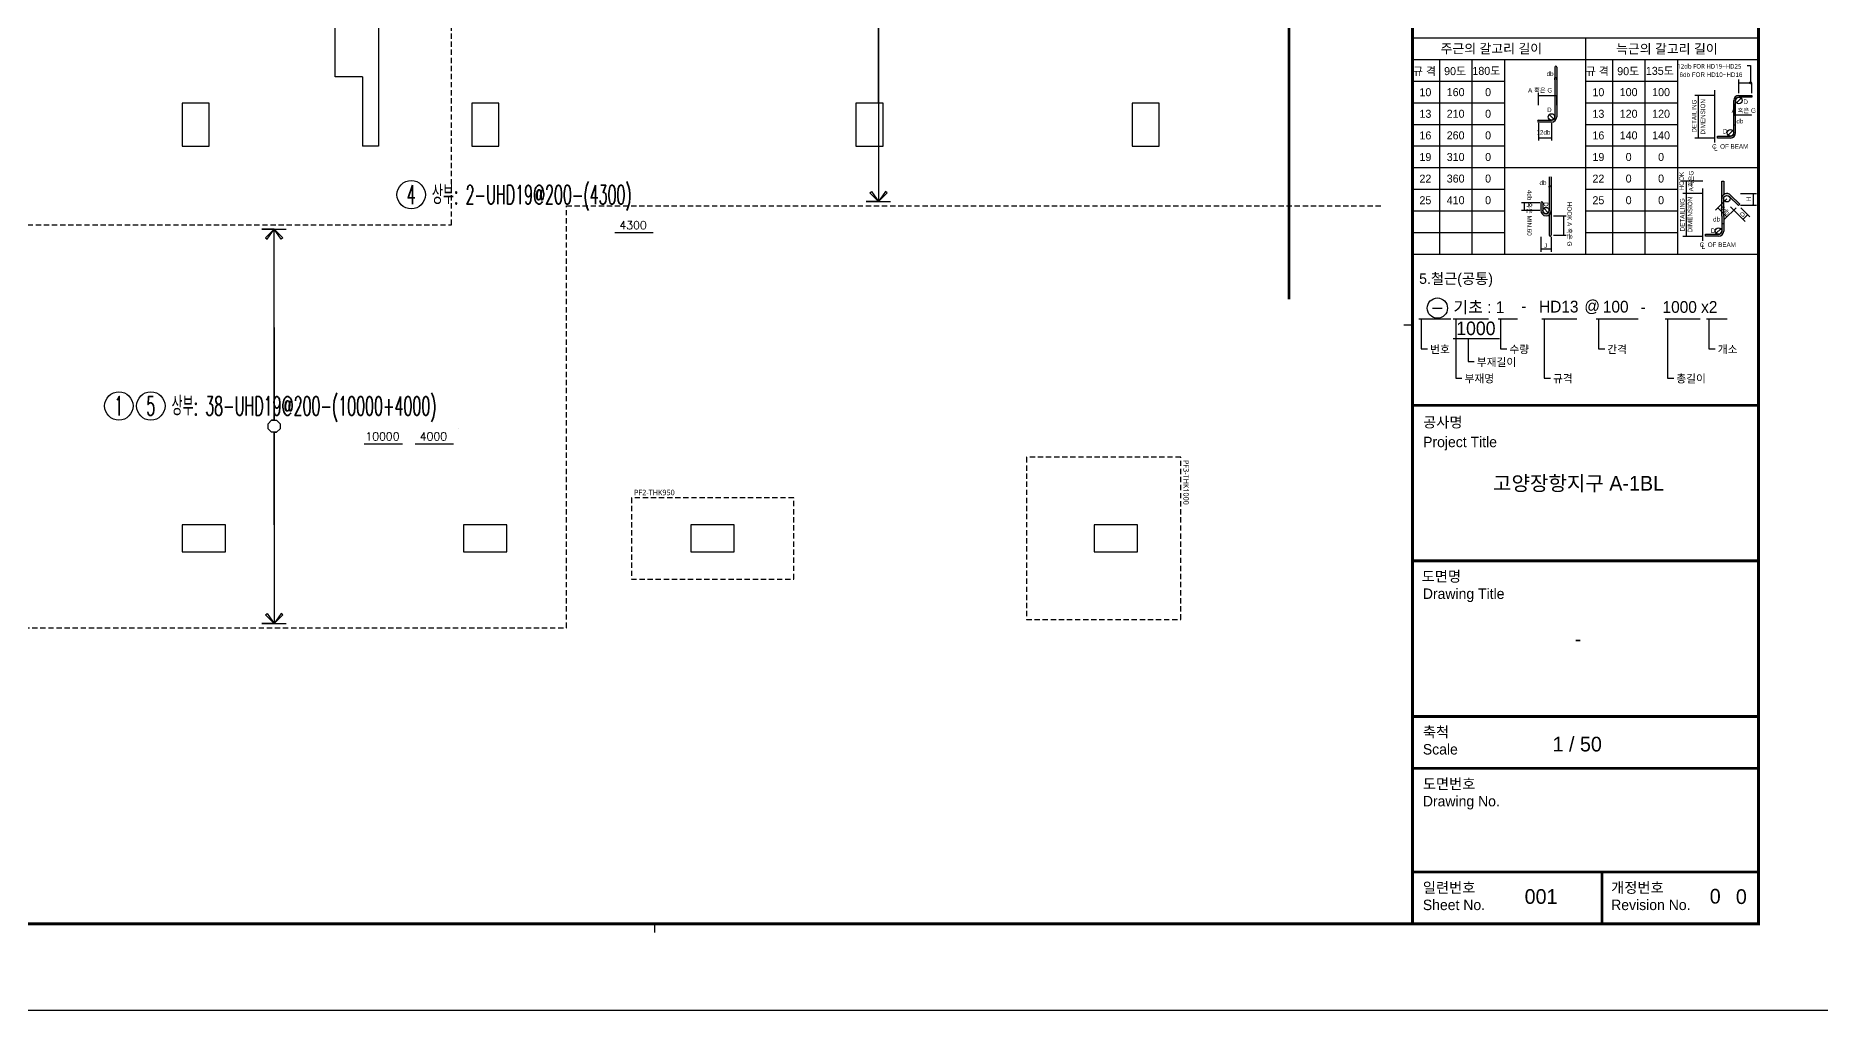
# Model space of a CAD drawing. Header units: millimetres. Extents: x 321717 to 696608, y -514806 to -16026.
# Drawn here: x 437236 to 470209, y -221904 to -203884 of the extents above; entities that cross this region are included whole.
import ezdxf
from ezdxf.enums import TextEntityAlignment as Align

# ---------------------------------------------------------------- set-up
doc = ezdxf.new("R2010")
doc.units = ezdxf.units.MM
doc.header["$LTSCALE"] = 65
doc.linetypes.add('XS-기초$0$HID', pattern=[2.3, 1.5, -0.8])
doc.layers.get('Defpoints').update_dxf_attribs({"color": 145})
for name, color, linetype in [('XDIM', 7, 'Continuous'), ('XREBAR', 1, 'Continuous'), ('XS-기초$0$MAT', 3, 'XS-기초$0$HID'), ('XS-기초$0$PILE-P', 4, 'XS-기초$0$HID'), ('XS-기초$0$WALL', 11, 'Continuous'), ('XS-기초$0$기초연단', 3, 'Continuous'), ('XS-기초$0$하부보강', 7, 'XS-기초$0$HID'), ('XTAG', 7, 'Continuous'), ('기초꺽임', 7, 'Continuous')]:
    doc.layers.add(name, color=color, linetype=linetype)
doc.layers.add('XS-기초$0$DEFPOINT', color=144, linetype='Continuous', plot=False)
doc.styles.add('ARIAL', font='malgun_0.ttf')
doc.styles.add('HYULL', font='Dotum.ttf')
doc.styles.add('XRebar', font='Romans.shx', dxfattribs={"bigfont": 'whgtxt.shx'})
doc.styles.add('XRebar2', font='Romans.shx')
doc.styles.add('XRebarSheet', font='HMKMRHD.TTF')
doc.styles.add('XS-기초$0$맑은고딕', font='malgun_0.ttf')
doc.dimstyles.new('NDIM', dxfattribs={"dimtxt": 3, "dimasz": 1.5, "dimexe": 2, "dimexo": 2, "dimgap": 1, "dimtad": 1, "dimdec": 0, "dimdsep": 46, "dimlunit": 6, "dimtxsty": 'ARIAL', "dimblk": 'DOT', "dimcen": 1, "dimclrd": 256, "dimclre": 7, "dimclrt": 3, "dimadec": 0, "dimazin": 0, "dimtfac": 1, "dimtdec": 0, "dimtix": 1, "dimtmove": 2, "dimatfit": 3, "dimldrblk": 'DOT', "dimfxl": 8, "dimtvp": 1, "dimtolj": 1, "dimlwd": -1, "dimlwe": -1, "dimarcsym": 0})

# ---------------------------------------------------------------- blocks, each defined once
blk = doc.blocks.new('_Dot')
at = {"color": 0, "linetype": 'ByBlock', "lineweight": -2}
blk.add_line((-0.5, 0), (-1, 0), dxfattribs=at)
at = {"color": 0, "linetype": 'ByBlock', "const_width": 0.5}
blk.add_lwpolyline([(-0.25, 0, 1), (0.25, 0, 1)], format="xyb", close=True, dxfattribs=at)
blk = doc.blocks.new('*D118')
at = {"color": 7, "transparency": 16777216}
for p, q in [((80432, 20451), (80432, 20463)), ((80477, 20451), (80477, 20463))]:
    blk.add_line(p, q, dxfattribs=at)
at = {"transparency": 16777216}
blk.add_line((80433, 20461), (80475, 20461), dxfattribs=at)
at = {"layer": 'Defpoints', "color": 0, "transparency": 16777216}
for p in [(80432, 20449), (80477, 20461), (80477, 20449)]:
    blk.add_point(p, dxfattribs=at)
at = {"transparency": 16777216, "xscale": 1.5, "yscale": 1.5, "zscale": 1.5, "rotation": 180}
blk.add_blockref('_Dot', (80432, 20461), dxfattribs=at)
at = {"transparency": 16777216, "xscale": 1.5, "yscale": 1.5, "zscale": 1.5}
blk.add_blockref('_Dot', (80477, 20461), dxfattribs=at)
blk = doc.blocks.new('*D119')
at = {"color": 7, "transparency": 16777216}
for p, q in [((76172, 19024), (76172, 19045)), ((76217, 19024), (76217, 19045))]:
    blk.add_line(p, q, dxfattribs=at)
at = {"transparency": 16777216}
blk.add_line((76215, 19043), (76174, 19043), dxfattribs=at)
at = {"layer": 'Defpoints', "color": 0, "transparency": 16777216}
for p in [(76172, 19043), (76172, 19022), (76217, 19022)]:
    blk.add_point(p, dxfattribs=at)
at = {"transparency": 16777216, "xscale": 1.5, "yscale": 1.5, "zscale": 1.5, "rotation": 180}
blk.add_blockref('_Dot', (76172, 19043), dxfattribs=at)
at = {"transparency": 16777216, "xscale": 1.5, "yscale": 1.5, "zscale": 1.5}
blk.add_blockref('_Dot', (76217, 19043), dxfattribs=at)
blk = doc.blocks.new('*D120')
at = {"transparency": 16777216}
blk.add_line((80158, 18181), (80199, 18181), dxfattribs=at)
at = {"layer": 'Defpoints', "color": 0, "transparency": 16777216}
for p in [(80156, 18181), (80201, 18181), (80201, 18181)]:
    blk.add_point(p, dxfattribs=at)
at = {"transparency": 16777216, "xscale": 1.5, "yscale": 1.5, "zscale": 1.5, "rotation": 180}
blk.add_blockref('_Dot', (80156, 18181), dxfattribs=at)
at = {"transparency": 16777216, "xscale": 1.5, "yscale": 1.5, "zscale": 1.5}
blk.add_blockref('_Dot', (80201, 18181), dxfattribs=at)
blk = doc.blocks.new('XS-기초$0$PF3')
at = {"layer": 'XS-기초$0$MAT', "linetype": 'XS-기초$0$HID'}
blk.add_lwpolyline([(-1500, -1650), (1500, -1650), (1500, 1200), (-1500, 1200)], close=True, dxfattribs=at)
at = {"layer": 'XS-기초$0$DEFPOINT', "color": 1, "style": 'XS-기초$0$맑은고딕'}
blk.add_text('PF3-THK1000', height=100, dxfattribs=at).set_placement((-1450, 1300), align=Align.MIDDLE_LEFT)
blk = doc.blocks.new('XS-기초$0$PF2')
at = {"layer": 'XS-기초$0$MAT', "linetype": 'XS-기초$0$HID'}
blk.add_lwpolyline([(-1500, -750), (1500, -750), (1500, 750), (-1500, 750)], close=True, dxfattribs=at)
at = {"layer": 'XS-기초$0$DEFPOINT', "color": 1, "style": 'XS-기초$0$맑은고딕'}
blk.add_text('PF2-THK950', height=100, dxfattribs=at).set_placement((-1450, 850), align=Align.MIDDLE_LEFT)
blk = doc.blocks.new('zhstes')
at = {"layer": 'XS-기초$0$WALL', "color": 5}
for p, q in [((15880, 6380), (15880, 1450)), ((15080, 2735), (15080, 3935)), ((15580, 2735), (15080, 2735)), ((15580, 2735), (15580, 1450)), ((12750, 2250), (12250, 2250)), ((12250, 2250), (12250, 1450)), ((12750, 1450), (12750, 2250)), ((18100, 2250), (17600, 2250)), ((17600, 2250), (17600, 1450)), ((18100, 1450), (18100, 2250)), ((25200, 2250), (24700, 2250)), ((24700, 2250), (24700, 1450)), ((25200, 1450), (25200, 2250)), ((30300, 2250), (29800, 2250)), ((29800, 2250), (29800, 1450)), ((30300, 1450), (30300, 2250)), ((12250, 1450), (12750, 1450)), ((15880, 1450), (15580, 1450)), ((17600, 1450), (18100, 1450)), ((24700, 1450), (25200, 1450)), ((29800, 1450), (30300, 1450)), ((12250, -5550), (12250, -6050)), ((13050, -5550), (12250, -5550)), ((13050, -6050), (13050, -5550)), ((17450, -5550), (17450, -6050)), ((18250, -5550), (17450, -5550)), ((18250, -6050), (18250, -5550)), ((21650, -5550), (21650, -6050)), ((22450, -5550), (21650, -5550)), ((22450, -6050), (22450, -5550)), ((29100, -5550), (29100, -6050)), ((29900, -5550), (29100, -5550)), ((29900, -6050), (29900, -5550)), ((12250, -6050), (13050, -6050)), ((17450, -6050), (18250, -6050)), ((21650, -6050), (22450, -6050)), ((29100, -6050), (29900, -6050))]:
    blk.add_line(p, q, dxfattribs=at)
at = {"layer": 'XS-기초$0$기초연단', "linetype": 'XS-기초$0$HID'}
for p, q in [((17230, 0), (17230, 9975)), ((19350, 350), (34421, 350)), ((19350, -7450), (19350, 350)), ((-13925, 0), (17230, 0)), ((-17132, -7450), (19350, -7450))]:
    blk.add_line(p, q, dxfattribs=at)
at = {"layer": '기초꺽임', "color": 1, "const_width": 50}
blk.add_lwpolyline([(32700, -1377), (32700, 11861)], dxfattribs=at)
at = {"layer": 'XS-기초$0$PILE-P', "rotation": 270}
blk.add_blockref('XS-기초$0$PF3', (29500, -5800), dxfattribs=at)
at = {"layer": 'XS-기초$0$PILE-P'}
blk.add_blockref('XS-기초$0$PF2', (22050, -5800), dxfattribs=at)
blk = doc.blocks.new('*U355', base_point=(444469.7743, -206825.0108))
at = {"layer": 'XTAG', "color": 0, "linetype": 'Continuous', "ltscale": 1.17728e-311}
blk.add_circle((444174.4618, -206825.0108), 262.5, dxfattribs=at)
at = {"layer": 'XTAG', "color": 0, "linetype": 'Continuous', "ltscale": 1.17728e-311, "style": 'XRebar', "width": 0.55}
blk.add_text('4', height=350, dxfattribs=at).set_placement((444174.4618, -206825.0108), align=Align.MIDDLE_CENTER)
blk.add_text('상부: 2-UHD19@200-(4300)', height=350, dxfattribs=at).set_placement((444557.2743, -206825.0108), align=Align.MIDDLE_LEFT)
blk = doc.blocks.new('*U364', base_point=(439659.3277, -210730.0108))
at = {"layer": 'XTAG', "color": 0, "linetype": 'Continuous', "ltscale": 1.17728e-311}
for centre in [(438773.3902, -210730.0108), (439364.0152, -210730.0108)]:
    blk.add_circle(centre, 262.5, dxfattribs=at)
at = {"layer": 'XTAG', "color": 0, "linetype": 'Continuous', "ltscale": 1.17728e-311, "style": 'XRebar', "width": 0.55}
for s, p in [('1', (438773.3902, -210730.0108)), ('5', (439364.0152, -210730.0108))]:
    blk.add_text(s, height=350, dxfattribs=at).set_placement(p, align=Align.MIDDLE_CENTER)
blk.add_text('상부: 38-UHD19@200-(10000+4000)', height=350, dxfattribs=at).set_placement((439746.8277, -210730.0108), align=Align.MIDDLE_LEFT)
blk = doc.blocks.new('dhs_sheet2e')
h = blk.add_hatch(color=256)
edge = h.paths.add_edge_path()
edge.add_line((76299, 21797), (76299, 20646.2))
edge.add_arc((76224.2, 20646.2), 74.7, -90, 0, ccw=False)
edge.add_line((76224.2, 20571.5), (75925.3, 20571.5))
edge.add_arc((75925.3, 20549.1), 22.4, 90, 270)
edge.add_line((75925.3, 20526.7), (76224.2, 20526.7))
edge.add_arc((76224.2, 20646.2), 119.6, 270, 360)
edge.add_line((76343.8, 20646.2), (76343.8, 21797))
edge.add_arc((76321.4, 21797), 22.4, 0, 180)
blk.add_hatch(color=256).paths.add_polyline_path([(80850.3, 21144.3), (80551.4, 21144.3, 0.4142136), (80431.9, 21024.7), (80431.9, 20621.2), (80431.9, 20277.5, -0.4142136), (80357.1, 20202.7), (80058.2, 20202.7), (80058.2, 20157.9), (80357.1, 20157.9, 0.4142136), (80476.7, 20277.5), (80476.7, 20621.2), (80476.7, 21024.7, -0.4142136), (80551.4, 21099.4), (80850.3, 21099.4)])
h = blk.add_hatch(color=256)
h.paths.add_polyline_path([(76216.8, 18481.2, -0.2277351), (76172, 18387.9), (76172, 17913.3, 1), (76216.8, 17913.3)])
h.paths.add_polyline_path([(76216.8, 19258.4, 1), (76172, 19258.4), (76172, 18481.2, -0.1833618), (76153.2, 18431.7, -0.6790836), (76150.1, 18423.9, -0.2067221), (76146.9, 18425.3, -0.6466922), (76022.6, 18481.2), (76022.6, 18660.6, 1), (75977.7, 18660.6), (75977.7, 18481.2, 1), (76216.8, 18481.2)])
h.paths.add_polyline_path([(76153.2, 18431.7, -0.0300135), (76146.9, 18425.3, 0.2067221), (76150.1, 18423.9, 0.6790836)], flags=17)
h = blk.add_hatch(color=256)
h.paths.add_polyline_path([(80200.9, 19160.1), (80156.1, 19160.1), (80156.1, 18756.6, -0.2277351), (80200.9, 18850)])
h.paths.add_polyline_path([(80156.1, 18756.6), (80156.1, 18353.1), (80156.1, 18009.4, -0.4142136), (80081.4, 17934.7), (79782.5, 17934.7), (79782.5, 17889.8), (80081.4, 17889.8, 0.4142136), (80200.9, 18009.4), (80200.9, 18353.1), (80200.9, 18756.6, -0.6681786), (80328.5, 18809.5), (80539.9, 18598.1), (80571.6, 18629.8), (80360.2, 18841.2, 0.6681786)])
at = {"color": 7, "ltscale": 2}
for p, q in [((73013.1, 22471.6), (81003.6, 22471.6)), ((77008.3, 22471.6), (77008.3, 17477.6)), ((73013.1, 21972.2), (81003.6, 21972.2)), ((73637.3, 21972.2), (73637.3, 17477.6)), ((74386.4, 21972.2), (74386.4, 17477.6)), ((75135.6, 21972.2), (75135.6, 17477.6)), ((77632.6, 21972.2), (77632.6, 17477.6)), ((78381.7, 21972.2), (78381.7, 17477.6)), ((79130.8, 21972.2), (79130.8, 17477.6)), ((73013.1, 21472.8), (75135.6, 21472.8)), ((77008.3, 21472.8), (79130.8, 21472.8)), ((75135.6, 19475.2), (77008.3, 19475.2)), ((79130.8, 19475.2), (81003.6, 19475.2)), ((73013.1, 17477.6), (81003.6, 17477.6))]:
    blk.add_line(p, q, dxfattribs=at)
for p, q in [((76299, 21797), (76299, 20646.2)), ((76343.8, 21797), (76343.8, 20646.2)), ((80553.3, 21432.5), (80848.4, 21432.5)), ((80742.8, 21835.3), (80817.5, 21835.3)), ((80817.5, 21835.3), (80817.5, 21432.5)), ((79607.9, 21142.4), (79607.9, 20159.8)), ((80431.9, 20277.5), (80431.9, 21024.7)), ((80476.7, 20277.5), (80476.7, 21024.7)), ((80498.6, 20971.9), (80604.3, 21077.5)), ((80551.4, 21144.3), (80850.3, 21144.3)), ((80850.3, 21099.4), (80551.4, 21099.4)), ((80850.3, 21144.3), (80850.3, 21099.4)), ((76277.1, 20593.4), (76171.4, 20699.1)), ((80835.3, 20687.8), (80431.9, 20687.8)), ((75925.3, 20571.5), (76224.2, 20571.5)), ((76224.2, 20526.7), (75925.3, 20526.7)), ((80058.2, 20202.7), (80357.1, 20202.7)), ((80058.2, 20157.9), (80058.2, 20202.7)), ((80304.3, 20224.6), (80410, 20330.3)), ((80357.1, 20157.9), (80058.2, 20157.9)), ((76172, 19258.4), (76172, 18481.2)), ((76216.8, 19258.4), (76216.8, 18481.2)), ((79332.2, 19158.3), (79332.2, 18878.1)), ((75592.1, 18659.1), (75592.1, 18482.7)), ((75977.7, 18660.6), (75977.7, 18481.2)), ((76022.6, 18660.6), (76022.6, 18481.2)), ((79332.2, 18874.3), (79332.2, 17887.4)), ((80156.1, 18353.1), (80156.1, 18756.6)), ((80200.9, 18353.1), (80200.9, 18756.6)), ((80328.5, 18809.5), (80539.9, 18598.1)), ((80357.7, 18568.9), (80698.5, 18228.1)), ((80360.2, 18841.2), (80571.6, 18629.8)), ((80539.9, 18598.1), (80571.6, 18629.8)), ((80883.4, 18874.3), (80883.4, 18609.1)), ((76150.1, 18428.4), (76044.4, 18534.1)), ((76502.4, 18360.2), (76502.4, 17914.8)), ((80065.6, 18544), (80274.3, 18335.3)), ((80156.1, 18353.1), (80156.1, 18009.4)), ((80200.9, 18353.1), (80200.9, 18009.4)), ((80749.9, 18385.4), (80646.9, 18282.4)), ((79782.5, 17889.8), (79782.5, 17934.7)), ((79782.5, 17934.7), (80081.4, 17934.7)), ((80081.4, 17889.8), (79782.5, 17889.8)), ((80028.6, 17956.6), (80134.2, 18062.2)), ((76215.3, 17590.4), (75979.2, 17590.4))]:
    blk.add_line(p, q)
at = {"color": 1}
for p, q in [((76299, 21501), (76299, 21548.4)), ((76342.3, 21546.4), (76300.5, 21546.4)), ((76343.8, 21501), (76343.8, 21548.4)), ((75925.3, 20916), (75925.3, 21199.6)), ((75926.8, 21139.7), (76342.3, 21139.7)), ((75925.3, 20500.1), (75925.3, 20098.9)), ((76224.2, 20500.1), (76224.2, 20098.9)), ((76222.7, 20158.9), (75926.8, 20158.9))]:
    blk.add_line(p, q, dxfattribs=at)
at = {"color": 7}
for p, q in [((80551.4, 21191.6), (80551.4, 21507.4)), ((80850.3, 21191.6), (80850.3, 21435)), ((76343.8, 20916), (76343.8, 21141.7)), ((79996, 21144.3), (79533, 21144.3)), ((80431.9, 20947.5), (80431.9, 20685.3)), ((79996, 20157.9), (79533, 20157.9)), ((79720.2, 19160.1), (79257.5, 19160.1)), ((75953.1, 18660.6), (75532.2, 18660.6)), ((79720.2, 18876.2), (79257.5, 18876.2)), ((79720.2, 18876.2), (79257.5, 18876.2)), ((80273.9, 18754.9), (80011.4, 18492.3)), ((80591.1, 18876.2), (80958.3, 18876.2)), ((80591.1, 18607.2), (80958.3, 18607.2)), ((75953.1, 18481.2), (75532.2, 18481.2)), ((76270.6, 18361.7), (76562.3, 18361.7)), ((80485.3, 18543.5), (80222.7, 18281)), ((80488.8, 18437.8), (80698.5, 18228.1)), ((80594.5, 18543.5), (80804.2, 18333.8)), ((75977.7, 17876.9), (75977.7, 17530.5)), ((76216.8, 17876.9), (76216.8, 17530.5)), ((76270.6, 17913.3), (76562.3, 17913.3)), ((79720.2, 17885.5), (79257.5, 17885.5)), ((73477.6, 16230.5), (73697, 16230.5)), ((73013.1, 15831.2), (72813.3, 15831.2)), ((55508.9, 1997.6), (55508.9, 1797.9))]:
    blk.add_line(p, q, dxfattribs=at)
at = {"linetype": 'Continuous'}
for p, q in [((79998.5, 20053.3), (79998.5, 21263.8)), ((79722.7, 17785.2), (79722.7, 18995.8))]:
    blk.add_line(p, q, dxfattribs=at)
at = {"color": 4}
for p, q in [((80156.1, 19160.1), (80200.9, 19160.1)), ((80156.1, 18756.6), (80156.1, 19160.1)), ((80200.9, 19160.1), (80200.9, 18850)), ((76172, 18387.9), (76172, 17913.3)), ((76216.8, 18481.2), (76216.8, 17913.3))]:
    blk.add_line(p, q, dxfattribs=at)
at = {"color": 1, "ltscale": 2}
for p, q in [((73160.8, 15979.6), (73897.2, 15979.6)), ((73217.3, 15979.6), (73217.3, 15288.3)), ((73955, 15979.6), (74769.1, 15979.6)), ((74011.5, 15979.6), (74011.5, 14611.4)), ((74992, 15979.6), (75438.1, 15979.6)), ((75048.5, 15979.6), (75048.5, 15288.3)), ((75998.4, 15979.6), (76812.5, 15979.6)), ((76054.9, 15979.6), (76054.9, 14611.4)), ((77253.2, 15979.6), (78222.3, 15979.6)), ((77309.7, 15979.6), (77309.7, 15288.3)), ((78846.9, 15979.6), (79661, 15979.6)), ((78903.4, 15979.6), (78903.4, 14611.4)), ((79804.8, 15979.6), (80281.2, 15979.6)), ((79861.3, 15979.6), (79861.3, 15288.3)), ((73217.3, 15288.3), (73361.3, 15288.3)), ((73955, 15525.5), (75020.4, 15525.5)), ((74296, 15525.5), (74296, 14991.1)), ((75048.5, 15288.3), (75192.5, 15288.3)), ((77309.7, 15288.3), (77453.7, 15288.3)), ((79861.3, 15288.3), (80005.3, 15288.3)), ((74296, 14991.1), (74440, 14991.1)), ((74011.5, 14611.4), (74155.5, 14611.4)), ((76054.9, 14611.4), (76198.9, 14611.4)), ((78903.4, 14611.4), (79047.4, 14611.4))]:
    blk.add_line(p, q, dxfattribs=at)
at = {"color": 30}
for p, q in [((73013.1, 6791.9), (81003.6, 6791.9)), ((73013.1, 5593.3), (81003.6, 5593.3)), ((73013.1, 3196.2), (81003.6, 3196.2))]:
    blk.add_line(p, q, dxfattribs=at)
at = {"color": 7}
blk.add_lwpolyline([(84000, 0), (84000, 59329.4), (0, 59329.4), (0, 0)], close=True, dxfattribs=at)
at = {"color": 30, "const_width": 64.9}
blk.add_lwpolyline([(81003.6, 57331.7), (2996.4, 57331.7), (2996.4, 1997.6), (81003.6, 1997.6)], close=True, dxfattribs=at)
for points in [[(73013.1, 1997.6), (73013.1, 57331.7)], [(73013.1, 13983.4), (81003.6, 13983.4)], [(73013.1, 10387.6), (81003.6, 10387.6)], [(73013.1, 6791.9), (81003.6, 6791.9)], [(73013.1, 5593.3), (81003.6, 5593.3)], [(73013.1, 3196.2), (81003.6, 3196.2)], [(77390.2, 1997.6), (77390.2, 3196.2)]]:
    blk.add_lwpolyline(points, dxfattribs=at)
at = {"color": 1, "ltscale": 2, "const_width": 1.87}
for points in [[(79725.1, 2916.8), (79725.1, 2355), (80286.9, 2355), (80286.9, 2916.8), (79725.1, 2916.8)], [(80321.3, 2916.8), (80321.3, 2355), (80883.1, 2355), (80883.1, 2916.8), (80321.3, 2916.8)]]:
    blk.add_lwpolyline(points, dxfattribs=at)
for centre, radius in [((80817.5, 21432.5), 22.4), ((80817.5, 21432.5), 11.2), ((80551.4, 21024.7), 74.7), ((80604.3, 21077.5), 4.48), ((76171.4, 20699.1), 4.48), ((80498.6, 20971.9), 4.48), ((76277.1, 20593.4), 4.48), ((80357.1, 20277.5), 74.7), ((80304.3, 20224.6), 4.48), ((80410, 20330.3), 4.48), ((80275.7, 18756.6), 74.7), ((76044.4, 18534.1), 4.48), ((76150.1, 18428.4), 4.48), ((80081.4, 18009.4), 74.7), ((80028.6, 17956.6), 4.48), ((80134.2, 18062.2), 4.48)]:
    blk.add_circle(centre, radius)
at = {"color": 4}
for centre in [(76224.2, 20646.2), (76097.3, 18481.2)]:
    blk.add_circle(centre, 74.7, dxfattribs=at)
at = {"color": 7, "linetype": 'Continuous'}
blk.add_circle((73588.4, 16228.7), 234.1, dxfattribs=at).dxf.unprotected_set("ltscale", 0)
for centre, radius, start, end in [((76321.4, 21797), 22.4, 0, 180), ((80551.4, 21024.7), 119.6, 90, 180), ((80551.4, 21024.7), 74.7, 90, 180), ((76224.2, 20646.2), 119.6, 270, 0), ((76224.2, 20646.2), 74.7, 270, 0), ((75925.3, 20549.1), 22.4, 90, 270), ((80357.1, 20277.5), 74.7, 270, 0), ((80357.1, 20277.5), 119.6, 270, 0), ((76000.1, 18660.6), 22.4, 0, 180), ((80275.7, 18756.6), 119.6, 45, 180), ((76097.3, 18481.2), 119.6, 180, 0), ((76097.3, 18481.2), 74.7, 180, 0), ((80081.4, 18009.4), 119.6, 270, 0), ((80081.4, 18009.4), 74.7, 270, 0)]:
    blk.add_arc(centre, radius, start, end)
at = {"color": 4}
blk.add_arc((76194.4, 17913.3), 22.4, 180, 0, dxfattribs=at)
at = {"color": 1, "rotation": 180}
for p, xscale, yscale, zscale in [((76299, 21546.4), 1.5, 1.5, 1.5), ((75925.3, 21139.7), 11.98573127229489, 11.98573127229489, 11.98573127229489), ((75925.3, 20158.9), 11.98573127229489, 11.98573127229489, 11.98573127229489)]:
    blk.add_blockref('_Dot', p, dxfattribs=dict(at, xscale=xscale, yscale=yscale, zscale=zscale))
at = {"color": 1}
for p, xscale, yscale, zscale in [((76343.8, 21546.4), 1.5, 1.5, 1.5), ((76343.8, 21139.7), 1.498216409036861, 1.498216409036861, 1.498216409036861), ((76224.2, 20158.9), 11.98573127229489, 11.98573127229489, 11.98573127229489)]:
    blk.add_blockref('_Dot', p, dxfattribs=dict(at, xscale=xscale, yscale=yscale, zscale=zscale))
for p, xscale, yscale, zscale, rotation in [((80551.4, 21432.5), 14.98216409036861, 14.98216409036861, 14.98216409036861, 180), ((79607.9, 21144.3), 14.98216409036861, 14.98216409036861, 14.98216409036861, 90), ((80431.9, 20687.8), 14.98216409036861, 14.98216409036861, 14.98216409036861, 180), ((79607.9, 20157.9), 14.98216409036861, 14.98216409036861, 14.98216409036861, 270), ((79332.2, 19160.1), 14.98216409036861, 14.98216409036861, 14.98216409036861, 90), ((75592.1, 18660.6), 11.98573127229489, 11.98573127229489, 11.98573127229489, 90), ((79332.2, 18876.2), 14.98216409036861, 14.98216409036861, 14.98216409036861, 90), ((79332.2, 18876.2), 1.872770511296076, 1.872770511296076, 1.872770511296076, 270), ((80064, 18545), 14.98216409036862, 14.98216409036862, 14.98216409036862, 135.0000000000825), ((80883.4, 18876.2), 14.98216409036861, 14.98216409036861, 14.98216409036861, 90), ((80883.4, 18607.2), 14.98216409036861, 14.98216409036861, 14.98216409036861, 270), ((75592.1, 18481.2), 11.98573127229489, 11.98573127229489, 11.98573127229489, 270), ((76502.4, 18361.7), 11.98573127229489, 11.98573127229489, 11.98573127229489, 90), ((80275.7, 18333.9), 14.98216409036862, 14.98216409036862, 14.98216409036862, 315.0000000000825), ((80645.5, 18281.1), 14.98216409036861, 14.98216409036861, 14.98216409036861, 225.0000000002524), ((80751.2, 18386.8), 14.98216409036861, 14.98216409036861, 14.98216409036861, 45.00000000025246), ((76502.4, 17913.3), 11.98573127229489, 11.98573127229489, 11.98573127229489, 270), ((79332.2, 17885.5), 14.98216409036861, 14.98216409036861, 14.98216409036861, 270), ((75977.7, 17590.4), 11.98573127229489, 11.98573127229489, 11.98573127229489, 180)]:
    blk.add_blockref('_Dot', p, dxfattribs=dict(xscale=xscale, yscale=yscale, zscale=zscale, rotation=rotation))
for p, xscale, yscale, zscale in [((80850.3, 21432.5), 1.872770511296076, 1.872770511296076, 1.872770511296076), ((80850.3, 20687.8), 14.98216409036861, 14.98216409036861, 14.98216409036861), ((76216.8, 17590.4), 11.98573127229489, 11.98573127229489, 11.98573127229489)]:
    blk.add_blockref('_Dot', p, dxfattribs=dict(xscale=xscale, yscale=yscale, zscale=zscale))
at = {"color": 3}
for s, height, style, p in [('주근의 갈고리 길이', 217.47, 'XRebarSheet', (73661.6, 22115.7)), ('늑근의 갈고리 길이', 217.47, 'XRebarSheet', (77716.4, 22111.4)), ('규 격', 184.85, 'XRebarSheet', (73024.7, 21609.3)), ('90도', 184.85, 'XRebarSheet', (73743.9, 21612.7)), ('180도', 184.85, 'XRebarSheet', (74396.5, 21618.3)), ('규 격', 184.85, 'XRebarSheet', (77015.8, 21609.3)), ('90도', 184.85, 'XRebarSheet', (77741.9, 21610.8)), ('135도', 184.85, 'XRebarSheet', (78402.8, 21618.5)), ('기초 : 1', 271.84, 'HYULL', (73958.2, 16112.5)), ('-', 271.8, 'HYULL', (75524.6, 16143.6)), ('HD13', 271.84, 'HYULL', (75937.6, 16126.4)), ('@', 271.8, 'HYULL', (76981.9, 16143.6)), ('100', 271.84, 'HYULL', (77410.5, 16124.9)), ('-', 271.8, 'HYULL', (78283.3, 16120.3)), ('1000 x2', 271.84, 'HYULL', (78789.8, 16118.6)), ('번호', 181.22, 'XRebarSheet', (73421.4, 15184.8)), ('수량', 181.22, 'XRebarSheet', (75252.6, 15184.8)), ('간격', 181.22, 'XRebarSheet', (77513.8, 15184.8)), ('개소', 181.22, 'XRebarSheet', (80065.4, 15184.8)), ('부재길이', 181.22, 'XRebarSheet', (74500.1, 14887.6)), ('부재명', 181.22, 'XRebarSheet', (74215.6, 14507.8)), ('규격', 181.22, 'XRebarSheet', (76259, 14507.8)), ('총길이', 181.22, 'XRebarSheet', (79107.5, 14507.8))]:
    blk.add_text(s, height=height, dxfattribs=dict(at, style=style)).set_placement(p)
for s, height, style, p in [('12db FOR HD19~HD25', 104.875, 'ARIAL', (79128.8, 21763.4)), ('db', 104.88, 'HYULL', (76110.6, 21591.3)), ('6db FOR HD10~HD16', 104.875, 'HYULL', (79181.1, 21570.1)), ('A 혹은 G', 104.88, 'HYULL', (75682.6, 21210.1)), ('D', 104.9, 'HYULL', (80656, 20944.7)), ('D', 104.9, 'HYULL', (76121.8, 20758.8)), ('A 혹은 G', 104.88, 'HYULL', (80384, 20740.7)), ('12db', 104.88, 'HYULL', (75877.3, 20236.3)), ('D', 104.9, 'HYULL', (80177.8, 20262.8)), ('db', 104.88, 'HYULL', (80494.6, 20497.1)), ('C  OF BEAM', 104.88, 'HYULL', (79933.3, 19912.7)), ('L', 104.9, 'HYULL', (79978.2, 19870.3)), ('db', 104.88, 'HYULL', (75947.2, 19073.7)), ('db', 104.88, 'HYULL', (79955.9, 18229.1)), ('J', 104.9, 'HYULL', (76052.4, 17620.3)), ('C  OF BEAM', 104.88, 'HYULL', (79646.6, 17640.3)), ('D', 104.9, 'HYULL', (79902.1, 17964.6)), ('L', 104.9, 'HYULL', (79691.4, 17597.9))]:
    blk.add_text(s, height=height, dxfattribs=dict(style=style)).set_placement(p)
at = {"style": 'HYULL'}
for s, height, rotation, p in [('DETAILING', 104.88, 90, (79572.8, 20283)), ('DIMENSION', 104.88, 90, (79773.2, 20238.9)), ('A혹은G', 104.88, 90, (79503.2, 18925.5)), ('HOOK', 104.88, 90, (79280.6, 18949.8)), ('4db 혹은 MIN.60', 104.875, 270, (75662.8, 18959.9)), ('D', 104.9, 270, (76045.4, 18676.8)), ('HOOK A 혹은 G', 104.875, 270, (76588.8, 18683)), ('DETAILING', 104.88, 90, (79297.1, 18001.8)), ('DIMENSION', 104.88, 90, (79475.3, 17979.8)), ('H', 104.9, 90, (80828.6, 18696.9))]:
    blk.add_text(s, height=height, rotation=rotation, dxfattribs=at).set_placement(p)
at = {"style": 'HYULL', "width": 0.8}
for s, height, rotation, p in [('6db', 104.88, 315, (80113.5, 18528.3)), ('D', 104.9, 45, (80638.1, 18324.3))]:
    blk.add_text(s, height=height, rotation=rotation, dxfattribs=at).set_placement(p)
at = {"color": 7, "style": 'XRebarSheet'}
blk.add_text('5.철근(공통)', height=242.71, dxfattribs=at).set_placement((73167, 16788))
at = {"color": 3, "linetype": 'Continuous', "style": 'HYULL'}
e = blk.add_text('1000', height=312.13, dxfattribs=at)
e.set_placement((74023.5, 15760.5), align=Align.MIDDLE_LEFT)
e.dxf.unprotected_set("ltscale", 0)
at = {"color": 7, "style": 'XRebarSheet'}
for s, height, p in [('공사명', 241.63, (73259, 13591.6)), ('Project Title', 241.632, (73259, 13135.1)), ('도면명', 241.63, (73225, 10028.1)), ('Drawing Title', 241.632, (73252.8, 9628.5)), ('축척', 241.63, (73252.8, 6432.3)), ('Scale', 241.63, (73252.8, 6032.8)), ('도면번호', 241.63, (73252.8, 5233.8)), ('Drawing No.', 241.632, (73252.8, 4834.2)), ('일련번호', 241.63, (73252.8, 2836.6)), ('개정번호', 241.63, (77602.3, 2836.6)), ('Sheet No.', 241.63, (73252.8, 2437.1)), ('Revision No.', 241.632, (77602.3, 2437.1))]:
    blk.add_text(s, height=height, dxfattribs=at).set_placement(p, align=Align.MIDDLE_LEFT)
for base, p1, p2, picture, middle in [((80476.7, 20461.4), (80431.9, 20449.3), (80476.7, 20449.3), '*D118', (80454.3, 20461.4)), ((76172, 19043.3), (76216.8, 19021.8), (76172, 19021.8), '*D119', (76194.4, 19043.3)), ((80200.9, 18181.3), (80156.1, 18181.3), (80200.9, 18181.3), '*D120', (80178.5, 18181.3))]:
    dim = blk.add_linear_dim(base=base, p1=p1, p2=p2, text=' ', dimstyle='NDIM')
    dim.commit()
    dim.dimension.update_dxf_attribs({"geometry": picture, "text_midpoint": middle})

msp = doc.modelspace()

# ---------------------------------------------------------------- linework, layer by layer
at = {"color": 7, "ltscale": 2}
for p, q in [((462674.1, -205125), (464372.1, -205125)), ((465870.3, -205125), (467568.2, -205125)), ((462674.1, -205524.5), (464372.1, -205524.5)), ((465870.3, -205524.5), (467568.2, -205524.5)), ((462674.1, -205924), (464372.1, -205924)), ((465870.3, -205924), (467568.2, -205924)), ((462674.1, -206323.6), (464372.1, -206323.6)), ((465870.3, -206323.6), (467568.2, -206323.6)), ((462674.1, -206723.1), (464372.1, -206723.1)), ((465870.3, -206723.1), (467568.2, -206723.1)), ((462674.1, -207122.6), (464372.1, -207122.6)), ((465870.3, -207122.6), (467568.2, -207122.6)), ((462674.1, -207522.1), (464372.1, -207522.1)), ((465870.3, -207522.1), (467568.2, -207522.1))]:
    msp.add_line(p, q, dxfattribs=at)
at = {"layer": 'XDIM', "color": 250, "linetype": 'Continuous', "ltscale": 2.7937e-313}
msp.add_line((447795.8, -207000), (447795.9, -207000), dxfattribs=at)
at = {"layer": 'XDIM', "color": 250, "linetype": 'Continuous', "ltscale": 2.20775e-312}
for p, q in [((443165, -210905), (443165, -210905)), ((444106.4, -210905), (444106.4, -210905))]:
    msp.add_line(p, q, dxfattribs=at)
at = {"layer": 'XDIM', "color": 4, "linetype": 'Continuous', "ltscale": 7.10404e-14}
msp.add_lwpolyline([(452807.1, -205133.8), (452807.1, -203430), (452853.7, -203430), (452760.5, -203430), (452694.6, -203364.1), (452694.6, -203270.9), (452760.5, -203205), (452853.7, -203205), (452919.6, -203270.9), (452919.6, -203364.1), (452853.7, -203430), (452807.1, -203430), (452807.1, -205133.8), (452807.1, -205133.8), (452807.1, -206950), (452648, -206790.9), (452678.1, -206765.7), (452807.1, -206950), (452966.2, -206790.9), (452936.2, -206765.7), (452807.1, -206950), (452582.1, -206950), (453032.1, -206950)], dxfattribs=at)
at = {"layer": 'XDIM', "color": 4, "linetype": 'Continuous', "ltscale": 7.10404e-14, "elevation": -1.5}
for points in [[(441642.1, -209282.5), (441642.1, -210992.5), (441595.5, -210992.5), (441688.7, -210992.5), (441754.6, -211058.4), (441754.6, -211151.6), (441688.7, -211217.5), (441595.5, -211217.5), (441529.6, -211151.6), (441529.6, -211058.4), (441595.5, -210992.5), (441642.1, -210992.5), (441642.1, -209282.5), (441642.1, -209282.5), (441642.1, -207460), (441801.2, -207619.1), (441771.2, -207644.3), (441642.1, -207460), (441483, -207619.1), (441513.1, -207644.3), (441642.1, -207460), (441417.1, -207460), (441867.1, -207460)], [(441642.1, -212927.5), (441642.1, -211217.5), (441688.7, -211217.5), (441595.5, -211217.5), (441529.6, -211151.6), (441529.6, -211058.4), (441595.5, -210992.5), (441688.7, -210992.5), (441754.6, -211058.4), (441754.6, -211151.6), (441688.7, -211217.5), (441642.1, -211217.5), (441642.1, -212927.5), (441642.1, -212927.5), (441642.1, -214750), (441483, -214590.9), (441513.1, -214565.7), (441642.1, -214750), (441801.2, -214590.9), (441771.2, -214565.7), (441642.1, -214750), (441417.1, -214750), (441867.1, -214750)]]:
    msp.add_lwpolyline(points, dxfattribs=at)
at = {"layer": 'XDIM', "color": 1, "linetype": 'Continuous', "ltscale": 2.7937e-313}
msp.add_lwpolyline([(447935.8, -207525), (448642.8, -207525)], dxfattribs=at)
at = {"layer": 'XDIM', "color": 1, "linetype": 'Continuous', "ltscale": 2.20775e-312}
for points in [[(443305, -211430), (444011.9, -211430)], [(444246.4, -211430), (444953.3, -211430)]]:
    msp.add_lwpolyline(points, dxfattribs=at)
at = {"layer": 'XREBAR', "color": 31, "linetype": 'Continuous', "ltscale": 7.10404e-14, "const_width": 1}
for points in [[(443982.1, -207200), (443982.1, -207200), (448282.1, -207200), (448282.1, -207200)], [(435042.1, -211105), (435042.1, -211105), (445042.1, -211105), (445042.1, -211105)], [(443742.1, -211142.5), (443742.1, -211142.5), (445042.1, -211142.5), (445060.9, -211137.5), (445074.6, -211123.8), (445079.6, -211105), (447042.1, -211105)]]:
    msp.add_lwpolyline(points, dxfattribs=at)

# ---------------------------------------------------------------- block references
at = {"color": 255, "xscale": 0.8000000006602158, "yscale": 0.8000000006602158, "zscale": 0.8000000006602158}
msp.add_blockref('dhs_sheet2e', (404263.6, -221903.7), dxfattribs=at)
at = {"layer": 'XS-기초$0$하부보강'}
msp.add_blockref('zhstes', (427692.1, -207380), dxfattribs=at)
at = {"layer": 'XTAG', "color": 31, "linetype": 'Continuous', "ltscale": 1.17728e-311}
for name, p in [('*U355', (444469.8, -206825)), ('*U364', (439659.3, -210730))]:
    msp.add_blockref(name, p, dxfattribs=at)

# ---------------------------------------------------------------- texts
at = {"color": 3, "style": 'XRebarSheet'}
for s, height, p in [('10', 147.88, (462913, -204929.4)), ('160', 147.88, (463471.7, -204928.4)), ('0', 147.9, (464071, -204928.4)), ('10', 147.88, (466109.2, -204929.4)), ('100', 147.88, (466667.9, -204928.4)), ('100', 147.88, (467267.2, -204928.4)), ('13', 147.88, (462913, -205328.9)), ('210', 147.88, (463471.7, -205328)), ('0', 147.9, (464071, -205328)), ('13', 147.88, (466109.2, -205328.9)), ('120', 147.88, (466667.9, -205328)), ('120', 147.88, (467267.2, -205328)), ('16', 147.88, (462913, -205728.5)), ('260', 147.88, (463471.7, -205727.5)), ('0', 147.9, (464071, -205727.5)), ('16', 147.88, (466109.2, -205728.5)), ('140', 147.88, (466667.9, -205727.5)), ('140', 147.88, (467267.2, -205727.5)), ('19', 147.88, (462913, -206128)), ('310', 147.88, (463471.7, -206127)), ('0', 147.9, (464071, -206127)), ('19', 147.88, (466109.2, -206128)), ('0', 147.9, (466667.9, -206127)), ('0', 147.9, (467267.2, -206127)), ('22', 147.88, (462913, -206527.5)), ('360', 147.88, (463471.7, -206526.5)), ('0', 147.9, (464071, -206526.5)), ('22', 147.88, (466109.2, -206527.5)), ('0', 147.9, (466667.9, -206526.5)), ('0', 147.9, (467267.2, -206526.5)), ('25', 147.88, (462913, -206927)), ('410', 147.88, (463471.7, -206926.1)), ('0', 147.9, (464071, -206926.1)), ('25', 147.88, (466109.2, -206927)), ('0', 147.9, (466667.9, -206926.1)), ('0', 147.9, (467267.2, -206926.1))]:
    msp.add_text(s, height=height, dxfattribs=at).set_placement(p, align=Align.MIDDLE_CENTER)
for s, p in [('고양장항지구 A-1BL', (465742.1, -212155.7)), ('-', (465731.5, -215032.5)), ('1 / 50', (465718.2, -216976.3)), ('0', (468267.7, -219794.3)), ('0', (468750.3, -219801.7))]:
    msp.add_text(s, height=272, dxfattribs=at).set_placement(p, align=Align.MIDDLE)
msp.add_text('001', height=271.84, dxfattribs=at).set_placement((464746.7, -219935.2))
at = {"layer": 'XDIM', "color": 3, "linetype": 'Continuous', "ltscale": 2.7937e-313, "style": 'XRebar2'}
msp.add_text('4300', height=147, dxfattribs=at).set_placement((448274.2, -207505.8), align=Align.BOTTOM_CENTER)
at = {"layer": 'XDIM', "color": 3, "linetype": 'Continuous', "ltscale": 2.20775e-312, "style": 'XRebar2'}
for s, p in [('10000', (443643.4, -211410.8)), ('4000', (444584.8, -211410.8))]:
    msp.add_text(s, height=147, dxfattribs=at).set_placement(p, align=Align.BOTTOM_CENTER)

doc.saveas('drawing.dxf')
